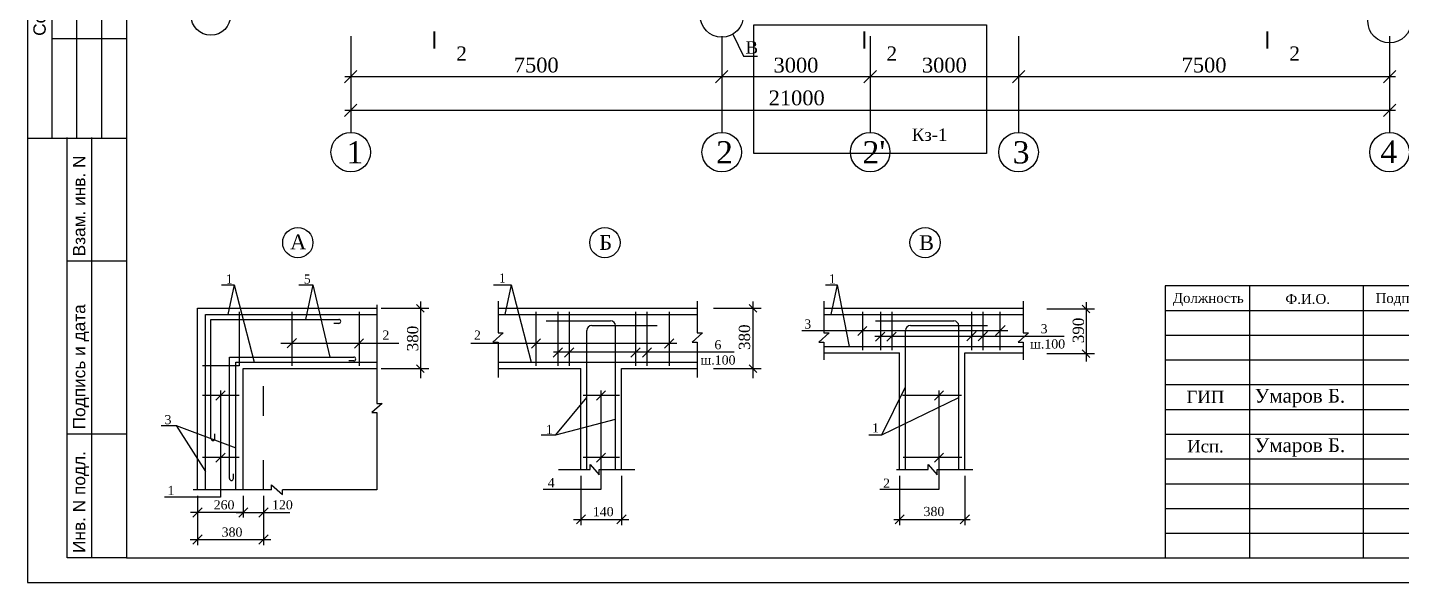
# Model space of a CAD drawing. Header units: millimetres. Extents: x 572274 to 2241483, y -888675 to -304135.
# Drawn here: x 1589639 to 1617415, y -645507 to -634278 of the extents above; entities that cross this region are included whole.
import ezdxf

# ---------------------------------------------------------------- set-up
doc = ezdxf.new("R2010")
doc.units = ezdxf.units.MM
doc.linetypes.add('ACAD_ISO02W100', pattern=[15, 12, -3])
doc.linetypes.add('ACAD_ISO03W100', pattern=[30, 12, -18])
doc.layers.add('стены', color=250, linetype='Continuous', lineweight=30)
doc.styles.add('arial', font='arial.ttf', dxfattribs={"height": 300})
doc.styles.get("Standard").update_dxf_attribs({"font": 'isocpeur.ttf'})
doc.styles.add('WMF-Times New Roman0', font='times.ttf')
doc.dimstyles.new('ISO-25$0', dxfattribs={"dimtxt": 300, "dimasz": 200, "dimexe": 100, "dimexo": 300, "dimgap": 50, "dimtad": 1, "dimdec": 0, "dimtxsty": 'Standard', "dimblk": 'OBLIQUE', "dimcen": 250, "dimdle": 150, "dimadec": 0, "dimazin": 0, "dimtfac": 1, "dimtdec": 0, "dimtmove": 0, "dimatfit": 3, "dimldrblk": 'OBLIQUE', "dimfxl": 1.25, "dimarcsym": 0})

# ---------------------------------------------------------------- blocks, each defined once
blk = doc.blocks.new('shtamp cheti azu')
blk.add_line((455458, 81217), (457458, 81217))
at = {"lineweight": 25, "ltscale": 100}
for p, q in [((455958, 74717), (455958, 81217)), ((456458, 74717), (456458, 81217)), ((456958, 74717), (456958, 81217)), ((457458, 76717), (455958, 76717)), ((457458, 74702), (455458, 74702)), ((456258, 66217), (456258, 74717)), ((456758, 66217), (456758, 74717)), ((457458, 72217), (456258, 72217)), ((457458, 68717), (456258, 68717)), ((457458, 66217), (456258, 66217))]:
    blk.add_line(p, q, dxfattribs=at)
at = {"color": 1, "linetype": 'ACAD_ISO02W100', "lineweight": 5, "ltscale": 70, "char_height": 250, "attachment_point": 1, "rotation": 90, "style": 'arial'}
for s, insert in [('{\\fArial|b0|i0|c204|p34;Согласовано:}', (455576, 76776)), ('{\\fArial|b0|i0|c204|p34;Взам. инв. N}', (456376, 72315)), ('{\\fArial|b0|i0|c204|p34;Подпись и дата}', (456376, 68815)), ('{\\fArial|b0|i0|c204|p34;Инв. N подл.}', (456376, 66315))]:
    blk.add_mtext(s, dxfattribs=dict(at, insert=insert))
blk = doc.blocks.new('12')
at = {"color": 5, "lineweight": 30}
for p, q in [((4038680, 3054550), (4038680, 3049050)), ((4038680, 3054550), (4038680, 3049050)), ((4038680, 3054550), (4038680, 3049050)), ((4057180, 3054550), (4038680, 3054550)), ((4057180, 3054550), (4038680, 3054550)), ((4057180, 3054550), (4038680, 3054550)), ((4040380, 3054550), (4040380, 3049050)), ((4040380, 3054550), (4040380, 3049050)), ((4042680, 3054550), (4042680, 3049050)), ((4044180, 3054550), (4044180, 3049050)), ((4045180, 3054550), (4045180, 3049050)), ((4057180, 3049050), (4057180, 3054550)), ((4057180, 3054550), (4057180, 3049050)), ((4045180, 3054050), (4038680, 3054050)), ((4045180, 3053550), (4038680, 3053550)), ((4057180, 3053050), (4038680, 3053050)), ((4045180, 3052550), (4038680, 3052550)), ((4038680, 3052050), (4057180, 3052050)), ((4052180, 3049050), (4052180, 3052050)), ((4053680, 3050550), (4053680, 3052050)), ((4055380, 3050550), (4055380, 3052050)), ((4038680, 3051550), (4045180, 3051550)), ((4052180, 3051550), (4057180, 3051550)), ((4038680, 3051050), (4045180, 3051050)), ((4038680, 3050550), (4057180, 3050550)), ((4038680, 3050050), (4045180, 3050050)), ((4038680, 3049550), (4045180, 3049550)), ((4038680, 3049050), (4057180, 3049050))]:
    blk.add_line(p, q, dxfattribs=at)
blk = doc.blocks.new('_Oblique')
at = {"color": 0, "linetype": 'ByBlock', "lineweight": -2}
blk.add_line((-0.5, -0.5), (0.5, 0.5), dxfattribs=at)
blk = doc.blocks.new('*D558')
at = {"color": 0, "lineweight": -2, "transparency": 16777216}
for p, q in [((1596174, -634456), (1596174, -635394)), ((1603674, -634456), (1603674, -635394)), ((1603794, -635274), (1596054, -635274))]:
    blk.add_line(p, q, dxfattribs=at)
at = {"layer": 'Defpoints', "color": 0, "lineweight": 25, "transparency": 16777216}
for p in [(1596174, -634356), (1603674, -634356), (1596174, -635274)]:
    blk.add_point(p, dxfattribs=at)
at = {"color": 0, "lineweight": -2, "transparency": 16777216, "xscale": 250, "yscale": 250, "zscale": 250, "rotation": 180}
blk.add_blockref('_Oblique', (1596174, -635274), dxfattribs=at)
at = {"color": 0, "lineweight": -2, "transparency": 16777216, "xscale": 250, "yscale": 250, "zscale": 250}
blk.add_blockref('_Oblique', (1603674, -635274), dxfattribs=at)
at = {"color": 0, "lineweight": 25, "transparency": 16777216, "insert": (1599924, -635041), "char_height": 300, "attachment_point": 5, "style": 'WMF-Times New Roman0'}
blk.add_mtext('7500', dxfattribs=at)
blk = doc.blocks.new('*D559')
at = {"color": 0, "lineweight": -2, "transparency": 16777216}
for p, q in [((1596174, -634456), (1596174, -636077)), ((1617174, -634456), (1617174, -636077)), ((1617294, -635957), (1596054, -635957))]:
    blk.add_line(p, q, dxfattribs=at)
at = {"layer": 'Defpoints', "color": 0, "lineweight": 25, "transparency": 16777216}
for p in [(1596174, -634356), (1617174, -634356), (1596174, -635957)]:
    blk.add_point(p, dxfattribs=at)
at = {"color": 0, "lineweight": -2, "transparency": 16777216, "xscale": 250, "yscale": 250, "zscale": 250, "rotation": 180}
blk.add_blockref('_Oblique', (1596174, -635957), dxfattribs=at)
at = {"color": 0, "lineweight": -2, "transparency": 16777216, "xscale": 250, "yscale": 250, "zscale": 250}
blk.add_blockref('_Oblique', (1617174, -635957), dxfattribs=at)
at = {"color": 0, "lineweight": 25, "transparency": 16777216, "insert": (1605189, -635705), "char_height": 300, "attachment_point": 5, "style": 'WMF-Times New Roman0'}
blk.add_mtext('21000', dxfattribs=at)
blk = doc.blocks.new('*D560')
at = {"color": 0, "lineweight": -2, "transparency": 16777216}
for p, q in [((1603674, -634456), (1603674, -635394)), ((1606674, -634456), (1606674, -635394)), ((1606794, -635274), (1603554, -635274))]:
    blk.add_line(p, q, dxfattribs=at)
at = {"layer": 'Defpoints', "color": 0, "lineweight": 25, "transparency": 16777216}
for p in [(1603674, -634356), (1606674, -634356), (1603674, -635274)]:
    blk.add_point(p, dxfattribs=at)
at = {"color": 0, "lineweight": -2, "transparency": 16777216, "xscale": 250, "yscale": 250, "zscale": 250, "rotation": 180}
blk.add_blockref('_Oblique', (1603674, -635274), dxfattribs=at)
at = {"color": 0, "lineweight": -2, "transparency": 16777216, "xscale": 250, "yscale": 250, "zscale": 250}
blk.add_blockref('_Oblique', (1606674, -635274), dxfattribs=at)
at = {"color": 0, "lineweight": 25, "transparency": 16777216, "insert": (1605174, -635042), "char_height": 300, "attachment_point": 5, "style": 'WMF-Times New Roman0'}
blk.add_mtext('3000', dxfattribs=at)
blk = doc.blocks.new('*D561')
at = {"color": 0, "lineweight": -2, "transparency": 16777216}
for p, q in [((1609674, -634456), (1609674, -635394)), ((1617174, -634456), (1617174, -635394)), ((1617294, -635274), (1609554, -635274))]:
    blk.add_line(p, q, dxfattribs=at)
at = {"layer": 'Defpoints', "color": 0, "lineweight": 25, "transparency": 16777216}
for p in [(1609674, -634356), (1617174, -634356), (1609674, -635274)]:
    blk.add_point(p, dxfattribs=at)
at = {"color": 0, "lineweight": -2, "transparency": 16777216, "xscale": 250, "yscale": 250, "zscale": 250, "rotation": 180}
blk.add_blockref('_Oblique', (1609674, -635274), dxfattribs=at)
at = {"color": 0, "lineweight": -2, "transparency": 16777216, "xscale": 250, "yscale": 250, "zscale": 250}
blk.add_blockref('_Oblique', (1617174, -635274), dxfattribs=at)
at = {"color": 0, "lineweight": 25, "transparency": 16777216, "insert": (1613424, -635041), "char_height": 300, "attachment_point": 5, "style": 'WMF-Times New Roman0'}
blk.add_mtext('7500', dxfattribs=at)
blk = doc.blocks.new('*D562')
at = {"color": 0, "lineweight": -2, "transparency": 16777216}
for p, q in [((1606674, -634456), (1606674, -635394)), ((1609674, -634456), (1609674, -635394)), ((1609794, -635274), (1606554, -635274))]:
    blk.add_line(p, q, dxfattribs=at)
at = {"layer": 'Defpoints', "color": 0, "lineweight": 25, "transparency": 16777216}
for p in [(1606674, -634356), (1609674, -634356), (1606674, -635274)]:
    blk.add_point(p, dxfattribs=at)
at = {"color": 0, "lineweight": -2, "transparency": 16777216, "xscale": 250, "yscale": 250, "zscale": 250, "rotation": 180}
blk.add_blockref('_Oblique', (1606674, -635274), dxfattribs=at)
at = {"color": 0, "lineweight": -2, "transparency": 16777216, "xscale": 250, "yscale": 250, "zscale": 250}
blk.add_blockref('_Oblique', (1609674, -635274), dxfattribs=at)
at = {"color": 0, "lineweight": 25, "transparency": 16777216, "insert": (1608174, -635042), "char_height": 300, "attachment_point": 5, "style": 'WMF-Times New Roman0'}
blk.add_mtext('3000', dxfattribs=at)

msp = doc.modelspace()

# ---------------------------------------------------------------- linework, layer by layer
for p, q in [((1603899.31, -634411.515), (1604116.401, -634855.903)), ((1604116.401, -634855.903), (1604397.281, -634855.903)), ((1593563.545, -639485.937), (1593818.695, -639485.937)), ((1593818.695, -639485.937), (1593686.43, -640087.51)), ((1593818.695, -639485.937), (1594218.379, -641052.024)), ((1595127.593, -639485.937), (1595406.58, -639485.937)), ((1595406.58, -639485.937), (1595259.799, -640183.961)), ((1595406.58, -639485.937), (1595749.389, -640944.856)), ((1599058.408, -639485.937), (1599419.284, -639485.937)), ((1599419.284, -639485.937), (1599287.02, -640087.51)), ((1599419.284, -639485.937), (1599818.968, -641052.024)), ((1605773.65, -639485.937), (1606008.477, -639485.937)), ((1606008.477, -639485.937), (1605876.212, -640087.51)), ((1606008.477, -639485.937), (1606246.894, -640733.272)), ((1593074.536, -639959.937), (1596703.291, -639959.937)), ((1593074.536, -643633.748), (1593074.536, -639959.937)), ((1596703.291, -639892.03), (1596703.291, -641883.714)), ((1596786.58, -639959.937), (1597750.372, -639959.937)), ((1597505.827, -639882.807), (1597661.255, -640037.067)), ((1597583.541, -639824.951), (1597583.541, -641372.618)), ((1599151.217, -639815.774), (1599151.217, -640458.207)), ((1599151.217, -639959.937), (1603179.163, -639959.937)), ((1603179.163, -639815.774), (1603179.163, -640458.207)), ((1603507.069, -639959.937), (1604470.862, -639959.937)), ((1604226.316, -639882.807), (1604381.744, -640037.067)), ((1604304.03, -639824.951), (1604304.03, -641372.618)), ((1605740.409, -639815.774), (1605740.409, -640458.207)), ((1605740.409, -639959.937), (1609768.356, -639959.937)), ((1609768.356, -639815.774), (1609768.356, -640458.207)), ((1610962.21, -639895.751), (1611117.638, -640050.011)), ((1611039.924, -639837.895), (1611039.924, -641038.692)), ((1593234.72, -640087.51), (1596703.291, -640087.51)), ((1593234.72, -643633.748), (1593234.72, -640087.51)), ((1593347.299, -640183.961), (1595931.29, -640183.961)), ((1593347.299, -642594.235), (1593347.299, -640183.961)), ((1593918.597, -640029.459), (1593918.597, -641121.506)), ((1594982.293, -640029.459), (1594982.293, -641121.506)), ((1596341.662, -640029.459), (1596341.662, -641121.506)), ((1599151.217, -640087.51), (1603179.163, -640087.51)), ((1599918.502, -640029.459), (1599918.502, -641121.506)), ((1600125.129, -640214.561), (1601427.855, -640214.561)), ((1600361.765, -640029.459), (1600361.765, -641121.506)), ((1600590.396, -640029.459), (1600590.396, -641121.506)), ((1601931.637, -640029.459), (1601931.637, -641121.506)), ((1602161.847, -640029.459), (1602161.847, -641121.506)), ((1602611.799, -640029.459), (1602611.799, -641121.506)), ((1605740.409, -640087.51), (1609768.356, -640087.51)), ((1606516.859, -640029.459), (1606516.859, -640808.083)), ((1606779.269, -640214.561), (1608365.554, -640214.561)), ((1606885.144, -640029.459), (1606885.144, -640808.083)), ((1607113.775, -640029.459), (1607113.775, -640808.083)), ((1608720.725, -640029.459), (1608720.725, -640808.083)), ((1608950.934, -640029.459), (1608950.934, -640808.083)), ((1609293.546, -640029.459), (1609293.546, -640808.083)), ((1610242.963, -639972.881), (1611206.755, -639972.881)), ((1595931.29, -640264.554), (1595833.106, -640264.554)), ((1599254.753, -640458.207), (1599046.284, -640641.774)), ((1599151.217, -640458.207), (1599254.753, -640458.207)), ((1600946.748, -643220.929), (1600946.748, -640408.047)), ((1601045.946, -640308.849), (1602368.855, -640308.849)), ((1601527.053, -643220.929), (1601527.053, -640308.849)), ((1603282.699, -640458.207), (1603074.231, -640641.774)), ((1603179.163, -640458.207), (1603282.699, -640458.207)), ((1605295.141, -640409.584), (1609457.328, -640409.584)), ((1605843.945, -640458.207), (1605635.477, -640641.774)), ((1605740.409, -640458.207), (1605843.945, -640458.207)), ((1606423.949, -640511.91), (1606609.769, -640325.632)), ((1606783.069, -640626.864), (1606968.889, -640440.586)), ((1607011.7, -640626.864), (1607197.52, -640440.586)), ((1607388.671, -643220.929), (1607388.671, -640408.047)), ((1607487.869, -640308.849), (1609046.178, -640308.849)), ((1608464.752, -643220.929), (1608464.752, -640308.849)), ((1608627.814, -640617.677), (1608813.635, -640431.399)), ((1608858.024, -640617.677), (1609043.844, -640431.399)), ((1609204.542, -640511.91), (1609403.211, -640305.909)), ((1609871.892, -640458.207), (1609663.423, -640641.774)), ((1609768.356, -640458.207), (1609871.892, -640458.207)), ((1594758.707, -640663.991), (1597144.46, -640663.991)), ((1594889.383, -640757.13), (1595075.204, -640570.852)), ((1596248.752, -640766.318), (1596434.572, -640580.04)), ((1598603.064, -640663.991), (1602765.25, -640663.991)), ((1599046.284, -640641.774), (1599151.217, -640641.774)), ((1599151.217, -640641.774), (1599151.217, -641359.94)), ((1599825.592, -640766.318), (1600011.412, -640580.04)), ((1600268.855, -640945.617), (1600454.675, -640759.339)), ((1600497.486, -640945.617), (1600683.306, -640759.339)), ((1601838.727, -640945.617), (1602024.547, -640759.339)), ((1602068.936, -640945.617), (1602254.757, -640759.339)), ((1602518.889, -640766.318), (1602704.709, -640580.04)), ((1603074.231, -640641.774), (1603179.163, -640641.774)), ((1603179.163, -640641.774), (1603179.163, -641359.94)), ((1605635.477, -640641.774), (1605740.409, -640641.774)), ((1605740.409, -640641.774), (1605740.409, -641000.857)), ((1605740.409, -640733.272), (1609768.356, -640733.272)), ((1606767.351, -640524.538), (1610595.884, -640524.538)), ((1609663.423, -640641.774), (1609768.356, -640641.774)), ((1609768.356, -640641.774), (1609768.356, -641000.857)), ((1610962.21, -640797.689), (1611117.638, -640951.948)), ((1593722.557, -640944.856), (1596233.369, -640944.856)), ((1593722.557, -643404.467), (1593722.557, -640944.856)), ((1593851.217, -641052.024), (1596703.291, -641052.024)), ((1593851.217, -643633.748), (1593851.217, -641052.024)), ((1596233.369, -641025.449), (1596135.185, -641025.449)), ((1599151.217, -641052.024), (1603179.163, -641052.024)), ((1600274.702, -640843.29), (1603928.014, -640843.29)), ((1605740.409, -640861.874), (1607269.196, -640861.874)), ((1607269.196, -643220.929), (1607269.196, -640861.874)), ((1608586.745, -640861.874), (1609768.356, -640861.874)), ((1608586.745, -643220.929), (1608586.745, -640861.874)), ((1610242.963, -640874.819), (1611206.755, -640874.819)), ((1593918.597, -641121.506), (1593179.496, -641121.506)), ((1594001.321, -641180.627), (1596703.291, -641180.627)), ((1594001.321, -643633.748), (1594001.321, -641180.627)), ((1594409.156, -641180.627), (1596703.291, -641180.627)), ((1596786.58, -641180.627), (1597750.372, -641180.627)), ((1597505.827, -641103.497), (1597661.255, -641257.757)), ((1599151.217, -641180.627), (1600827.273, -641180.627)), ((1600827.273, -643220.929), (1600827.273, -641180.627)), ((1601649.047, -641180.627), (1603179.163, -641180.627)), ((1601649.047, -643220.929), (1601649.047, -641180.627)), ((1603507.069, -641180.627), (1604470.862, -641180.627)), ((1604226.316, -641103.497), (1604381.744, -641257.757)), ((1593449.43, -641817.575), (1593635.251, -641631.297)), ((1593542.341, -641622.035), (1593542.341, -643777.473)), ((1601139.132, -641817.575), (1601324.952, -641631.297)), ((1601232.042, -641622.035), (1601232.042, -643623.329)), ((1606906.713, -642518.48), (1607388.671, -641546.449)), ((1607972.103, -641817.575), (1608157.923, -641631.297)), ((1608065.013, -641622.035), (1608065.013, -643623.329)), ((1593918.597, -641724.436), (1593179.496, -641724.436)), ((1596806.827, -641883.714), (1596598.359, -642067.281)), ((1596703.291, -641883.714), (1596806.827, -641883.714)), ((1600317.52, -642518.48), (1600946.748, -641764.889)), ((1601608.298, -641724.436), (1600869.197, -641724.436)), ((1606906.713, -642518.48), (1608464.752, -641764.889)), ((1608520.552, -641724.436), (1607325.716, -641724.436)), ((1596598.359, -642067.281), (1596703.291, -642067.281)), ((1596703.291, -642067.281), (1596703.291, -643633.748)), ((1592341.821, -642333.046), (1592641.684, -642333.046)), ((1592641.684, -642333.046), (1593851.217, -642783.58)), ((1592641.684, -642333.046), (1593234.72, -643263.177)), ((1600317.52, -642518.48), (1601527.053, -642203.293)), ((1593427.892, -642594.235), (1593427.892, -642496.052)), ((1600023.813, -642518.48), (1600317.52, -642518.48)), ((1606647.015, -642518.48), (1606906.713, -642518.48)), ((1593918.597, -642980.086), (1593179.496, -642980.086)), ((1593449.43, -643073.225), (1593635.251, -642886.947)), ((1601608.298, -642980.086), (1600869.197, -642980.086)), ((1601139.132, -643073.225), (1601324.952, -642886.947)), ((1608524.436, -642980.086), (1607339.473, -642980.086)), ((1607972.103, -643073.225), (1608157.923, -642886.947)), ((1600370.454, -643220.929), (1601012.888, -643220.929)), ((1601012.888, -643220.929), (1601012.888, -643117.393)), ((1601012.888, -643117.393), (1601196.455, -643325.861)), ((1601196.455, -643220.929), (1601914.621, -643220.929)), ((1601196.455, -643325.861), (1601196.455, -643220.929)), ((1607203.426, -643220.929), (1607845.859, -643220.929)), ((1607845.859, -643220.929), (1607845.859, -643117.393)), ((1607845.859, -643117.393), (1608029.426, -643325.861)), ((1608029.426, -643220.929), (1608747.592, -643220.929)), ((1608029.426, -643325.861), (1608029.426, -643220.929)), ((1593803.143, -643403.703), (1593803.143, -643305.52)), ((1594570.079, -643633.748), (1594570.079, -643528.244)), ((1594570.079, -643528.244), (1594793.145, -643724.977)), ((1600827.273, -643345.889), (1600827.273, -644349.897)), ((1601649.047, -643345.889), (1601649.047, -644349.897)), ((1607269.196, -643345.889), (1607269.196, -644349.897)), ((1608586.745, -643345.889), (1608586.745, -644349.897)), ((1593542.341, -643777.473), (1592407.653, -643777.473)), ((1594570.079, -643633.748), (1592987.699, -643633.748)), ((1593074.536, -643750.632), (1593074.536, -644754.64)), ((1594001.321, -643750.632), (1594001.321, -644190.198)), ((1594409.156, -643750.632), (1594409.156, -644754.64)), ((1596703.291, -643633.748), (1594793.145, -643633.748)), ((1594793.145, -643724.977), (1594793.145, -643633.748)), ((1601232.042, -643623.329), (1600064.958, -643623.329)), ((1608065.013, -643623.329), (1606867.002, -643623.329)), ((1592981.626, -644183.436), (1593167.446, -643997.158)), ((1593856.061, -644090.297), (1594945.478, -644090.297)), ((1593908.411, -644183.436), (1594094.232, -643997.158)), ((1594316.246, -644183.436), (1594502.067, -643997.158)), ((1600679.296, -644230.015), (1601798.016, -644230.015)), ((1600734.362, -644323.154), (1600920.183, -644136.876)), ((1601556.136, -644323.154), (1601741.957, -644136.876)), ((1607149.766, -644230.015), (1608695.191, -644230.015)), ((1607176.286, -644323.154), (1607362.106, -644136.876)), ((1608493.835, -644323.154), (1608679.655, -644136.876)), ((1592926.559, -644634.758), (1594555.687, -644634.758)), ((1592981.626, -644727.897), (1593167.446, -644541.619)), ((1594316.246, -644727.897), (1594502.067, -644541.619))]:
    msp.add_line(p, q)
at = {"lineweight": 25}
for p, q in [((1596173.717, -635274.339), (1596173.717, -636401.124)), ((1603673.717, -635274.339), (1603673.717, -636401.124)), ((1606673.717, -635274.339), (1606673.717, -636401.124)), ((1609673.717, -635274.339), (1609673.717, -636401.124)), ((1617173.717, -635274.339), (1617173.717, -636401.124)), ((1594001.321, -644090.297), (1592932.619, -644090.297))]:
    msp.add_line(p, q, dxfattribs=at)
at = {"linetype": 'ACAD_ISO03W100', "ltscale": 50}
msp.add_line((1594409.156, -643633.748), (1594409.156, -641180.627), dxfattribs=at)
at = {"lineweight": 25, "ltscale": 100}
msp.add_lwpolyline([(1589639.133, -645507.415), (1631639.133, -645507.415), (1631639.133, -615807.415), (1589639.133, -615807.415)], close=True, dxfattribs=at)
at = {"color": 1, "lineweight": 30}
msp.add_lwpolyline([(1591639.133, -645007.415), (1631139.133, -645007.415), (1631139.133, -616307.415), (1591639.133, -616307.415)], close=True, dxfattribs=at)
at = {"lineweight": 9}
for points in [[(1597861.922, -634356.397, 39.807, 39.807, 0), (1597861.922, -634707.3, 39.807, 39.807, 0), (1597861.922, -634574.611, 0, 53.076, 0), (1598127.3, -634574.611, 0, 0, 0), (1598525.366, -634574.611, 0, 0, 0)], [(1606557.387, -634356.397, 39.807, 39.807, 0), (1606557.387, -634707.3, 39.807, 39.807, 0), (1606557.387, -634574.611, 0, 53.076, 0), (1606822.765, -634574.611, 0, 0, 0), (1607220.832, -634574.611, 0, 0, 0)], [(1614702.167, -634356.397, 39.807, 39.807, 0), (1614702.167, -634707.3, 39.807, 39.807, 0), (1614702.167, -634574.611, 0, 53.076, 0), (1614967.544, -634574.611, 0, 0, 0), (1615365.611, -634574.611, 0, 0, 0)]]:
    msp.add_lwpolyline(points, format="xyseb", dxfattribs=at)
at = {"lineweight": 25}
msp.add_lwpolyline([(1604323.717, -634226.397), (1609023.717, -634226.397), (1609023.717, -636826.397), (1604323.717, -636826.397)], close=True, dxfattribs=at)
for centre in [(1593344.133, -634036.397), (1596173.717, -636801.124), (1603673.717, -636801.124), (1606673.717, -636801.124), (1609673.717, -636801.124), (1617173.717, -636801.124)]:
    msp.add_circle(centre, 400, dxfattribs=at)
for centre, radius in [((1603673.717, -634036.397), 437.728), ((1617173.717, -634153.892), 437.728), ((1595104.158, -638631.121), 305.961), ((1601311.369, -638631.121), 305.961), ((1607784.255, -638631.121), 305.961)]:
    msp.add_circle(centre, radius)
for centre, radius, start, end in [((1595931.29, -640224.258), 40.297, 270, 90), ((1601427.855, -640313.759), 99.198, 0, 90), ((1608365.554, -640313.759), 99.198, 0, 90), ((1601045.946, -640408.047), 99.198, 90, 180), ((1607487.869, -640408.047), 99.198, 90, 180), ((1596233.369, -640985.153), 40.297, 270, 90), ((1593387.595, -642594.235), 40.297, 180, 0), ((1593762.846, -643403.703), 40.297, 180, 0)]:
    msp.add_arc(centre, radius, start, end)

# ---------------------------------------------------------------- block references
for name, p in [('shtamp cheti azu', (1134181.566, -711223.918)), ('12', (-2426040.867, -3694057.772))]:
    msp.add_blockref(name, p)

# ---------------------------------------------------------------- texts
at = {"lineweight": 25, "char_height": 284.334, "width": 280.80571, "attachment_point": 1, "style": 'WMF-Times New Roman0'}
for insert in [(1598307.651, -634662.359), (1607003.116, -634662.359), (1615147.895, -634662.359)]:
    msp.add_mtext('2', dxfattribs=dict(at, insert=insert))
for s, insert, char_height, width, attachment_point in [('{\\fTimes New Roman|b0|i0|c204|p18;В}', (1604156.338, -634557.917), 250, 7583.16001, 1), ('{\\fTimes New Roman|b0|i0|c204|p18;Кз-1}', (1607518.273, -636322.359), 250, 851.38424, 1), ('{\\fTimes New Roman|b0|i0|c204|p18;А}', (1594948.784, -638466.786), 300, 7218.05091, 1), ('{\\fTimes New Roman|b0|i0|c204|p18;Б}', (1601197.062, -638477.748), 300, 7218.05091, 1), ('{\\fTimes New Roman|b0|i0|c204|p18;В}', (1607661.938, -638481.201), 300, 7218.05091, 1), ('{\\fTimes New Roman|b0|i0|c204|p18;         1}', (1593017.086, -639275.097), 185.43325, 1013.34511, 1), ('{\\fTimes New Roman|b0|i0|c204|p18;        5}', (1594664.22, -639275.097), 185.43325, 1013.34511, 1), ('{\\fTimes New Roman|b0|i0|c204|p18;         1}', (1598539.226, -639254.57), 185.43325, 1013.34511, 1), ('{\\fTimes New Roman|b0|i0|c204|p18;         1}', (1605206.868, -639271.634), 185.43325, 1013.34511, 1), ('{\\fTimes New Roman|b0|i0|c204|p18;        3}', (1604781.055, -640184.435), 185.43325, 1013.34511, 1), ('{\\fTimes New Roman|b0|i0|c204|p18;        2}', (1596255.228, -640408.918), 185.43325, 1013.34511, 1), ('{\\fTimes New Roman|b0|i0|c204|p18;        2}', (1598104.546, -640408.918), 185.43325, 1013.34511, 1), ('{\\fTimes New Roman|b0|i0|c204|p18;    3\\P ш.100}', (1609839.401, -640279.149), 185.43325, 1397.73642, 1), ('{\\fTimes New Roman|b0|i0|c204|p18;    6\\Pш.100}', (1603246.394, -640603.319), 185.43325, 1397.73642, 1), ('{\\fTimes New Roman|b0|i0|c204|p18;3}', (1592550.168, -642118.755), 185.43325, 202.6305, 3), ('{\\fTimes New Roman|b0|i0|c204|p18;         1}', (1599488.482, -642318.274), 185.43325, 1013.34511, 1), ('{\\fTimes New Roman|b0|i0|c204|p18;         1}', (1606082.063, -642285.629), 185.43325, 1013.34511, 1), ('{\\fTimes New Roman|b0|i0|c204|p18;         1}', (1591840.076, -643552.384), 185.43325, 1013.34511, 1), ('{\\fTimes New Roman|b0|i0|c204|p18;4}', (1600296.375, -643393.273), 185.43325, 202.6305, 3), ('{\\fTimes New Roman|b0|i0|c204|p18;2}', (1607075.035, -643405.639), 185.43325, 202.6305, 3), ('{\\fTimes New Roman|b0|i0|c204|p18;260}', (1593403.144, -643841.919), 185.43325, 67.51183, 1), ('{\\fTimes New Roman|b0|i0|c204|p18;120}', (1594582.84, -643841.919), 185.43325, 67.51183, 1), ('{\\fTimes New Roman|b0|i0|c204|p18;140}', (1601068.259, -643980.73), 185.43325, 819.11308, 1), ('{\\fTimes New Roman|b0|i0|c204|p18;380}', (1607753.16, -643976.873), 185.43325, 819.11308, 1), ('{\\fTimes New Roman|b0|i0|c204|p18;380}', (1593564.156, -644394.02), 185.43325, 819.11308, 1)]:
    msp.add_mtext(s, dxfattribs=dict(insert=insert, char_height=char_height, width=width, attachment_point=attachment_point))
at = {"color": 1, "linetype": 'ByBlock', "ltscale": 30, "char_height": 200, "attachment_point": 5}
for s, insert, width in [('{\\fTimes New Roman|b0|i0|c204|p18;\\C256;Должность}', (1613508.651, -639782.04), 2025.66353), ('{\\fTimes New Roman|b0|i0|c204|p18;\\C256;Ф\\fTimes New Roman|b0|i0|c161|p18;.\\fTimes New Roman|b0|i0|c204|p18;И\\fTimes New Roman|b0|i0|c161|p18;.\\fTimes New Roman|b0|i0|c204|p18;О\\fTimes New Roman|b0|i0|c161|p18;.}', (1615518.651, -639772.04), 1404.02516), ('{\\fTimes New Roman|b0|i0|c204|p18;\\C256;Подпись}', (1617448.651, -639782.04), 1404.02516)]:
    msp.add_mtext(s, dxfattribs=dict(at, insert=insert, width=width))
at = {"char_height": 228.22553, "width": 756.09901, "attachment_point": 1, "rotation": 90}
for s, insert in [('{\\fTimes New Roman|b0|i0|c204|p18;390}', (1610767.458, -640666.094)), ('{\\fTimes New Roman|b0|i0|c204|p18;380}', (1597311.075, -640830.215)), ('{\\fTimes New Roman|b0|i0|c204|p18;380}', (1604018.167, -640803.441))]:
    msp.add_mtext(s, dxfattribs=dict(at, insert=insert))
at = {"linetype": 'ByBlock', "ltscale": 30, "char_height": 250, "width": 1730.06259, "attachment_point": 5}
for s, insert in [('{\\fTimes New Roman|b0|i0|c204|p18;ГИП}', (1613451.67, -641752.04)), ('{\\fTimes New Roman|b0|i0|c204|p18;Исп.}', (1613451.67, -642752.04))]:
    msp.add_mtext(s, dxfattribs=dict(at, insert=insert))
at = {"color": 0, "char_height": 280, "width": 2199.70893, "attachment_point": 1, "style": 'WMF-Times New Roman0'}
for insert in [(1614444.488, -641588.896), (1614444.488, -642588.896)]:
    msp.add_mtext('Умаров Б.', dxfattribs=dict(at, insert=insert))
at = {"layer": 'стены', "color": 0, "linetype": 'ByBlock', "lineweight": 25, "ltscale": 3, "char_height": 450, "width": 1369.00072, "attachment_point": 1, "style": 'WMF-Times New Roman0'}
for s, insert in [('1', (1596087.788, -636578.379)), ('2', (1603558.591, -636578.379)), ("2'", (1606519.317, -636578.379)), ('3', (1609555.99, -636578.379)), ('4', (1616988.203, -636567.008))]:
    msp.add_mtext(s, dxfattribs=dict(at, insert=insert))

# ---------------------------------------------------------------- dimensions: what is measured, and where the dimension line sits
at = {"lineweight": 25}
for base, p1, p2, picture, middle in [((1596173.717, -635274.339), (1603673.717, -634356.397), (1596173.717, -634356.397), '*D558', (1599923.717, -635041.311)), ((1603673.717, -635274.339), (1606673.717, -634356.397), (1603673.717, -634356.397), '*D560', (1605173.717, -635041.743)), ((1606673.717, -635274.339), (1609673.717, -634356.397), (1606673.717, -634356.397), '*D562', (1608173.717, -635041.743)), ((1609673.717, -635274.339), (1617173.717, -634356.397), (1609673.717, -634356.397), '*D561', (1613423.717, -635041.311))]:
    dim = msp.add_linear_dim(base=base, p1=p1, p2=p2, angle=180, dimstyle='ISO-25$0', override={"dimasz": 250, "dimexe": 120, "dimexo": 100, "dimgap": 80, "dimtxsty": 'WMF-Times New Roman0', "dimdle": 120, "dimtmove": 1, "dimarcsym": 1}, dxfattribs=at)
    dim.commit()
    dim.dimension.update_dxf_attribs({"geometry": picture, "text_midpoint": middle})
dim = msp.add_linear_dim(base=(1596173.717, -635957.216), p1=(1617173.717, -634356.397), p2=(1596173.717, -634356.397), angle=180, dimstyle='ISO-25$0', override={"dimasz": 250, "dimexe": 120, "dimexo": 100, "dimgap": 100, "dimtxsty": 'WMF-Times New Roman0', "dimdle": 120, "dimtmove": 1, "dimarcsym": 1}, dxfattribs=at)
dim.commit()
dim.dimension.update_dxf_attribs({"geometry": '*D559', "text_midpoint": (1605188.739, -635957.216), "dimtype": 160})

doc.saveas('drawing.dxf')
